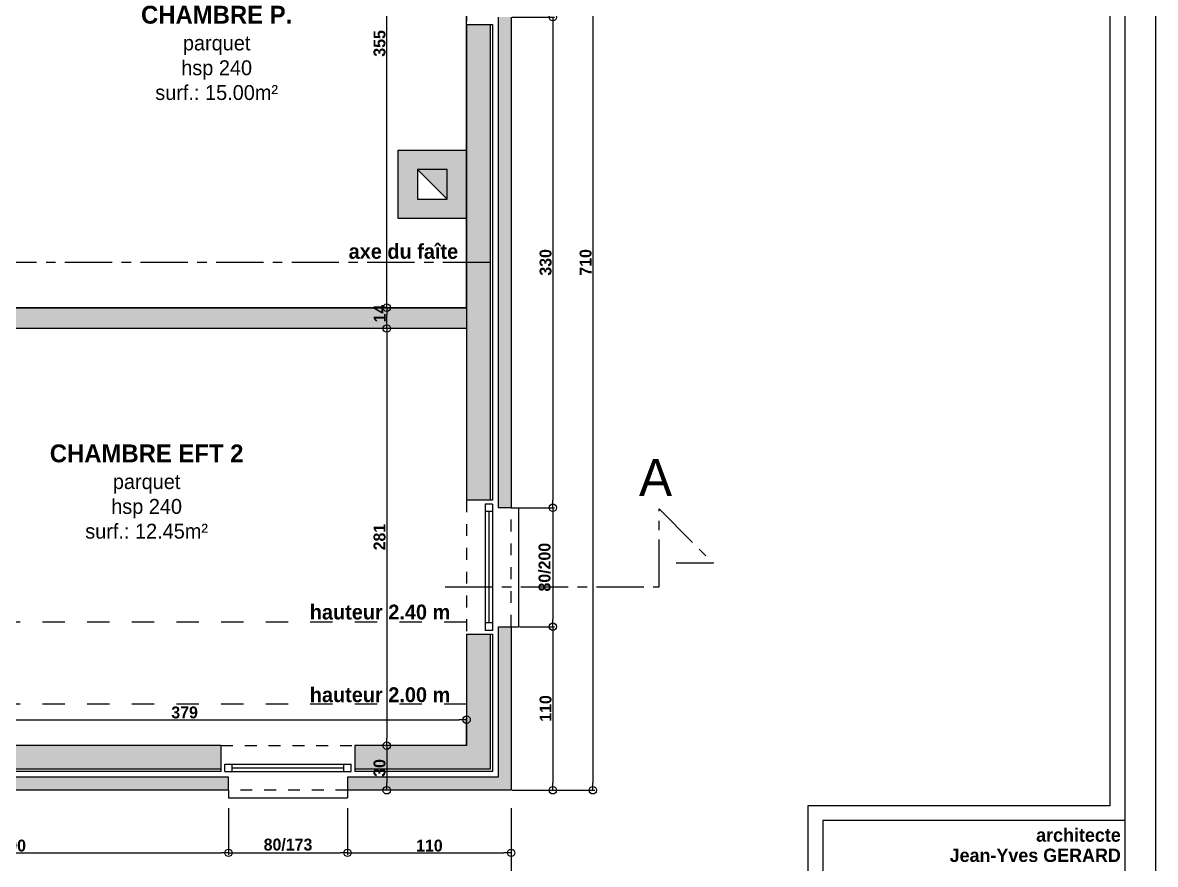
# Model space of a CAD drawing. Header units: millimetres. Extents: x -44462 to 306987, y -116160 to 12874.
# Drawn here: x -7578 to -6817, y -56525 to -55959 of the extents above; entities that cross this region are included whole.
import ezdxf

# ---------------------------------------------------------------- set-up
doc = ezdxf.new("R2010")
doc.units = ezdxf.units.MM
doc.header["$PDMODE"] = 35
doc.header["$PDSIZE"] = 10
doc.linetypes.add('AXES', pattern=[50.8, 31.75, -6.35, 6.35, -6.35])
doc.linetypes.add('TRAIT_4', pattern=[20, 10, -10])
for name, color, linetype in [('AVP_HACHURES', 8, 'Continuous'), ('AVP_TEXTES', 7, 'Continuous'), ('BLANC', 7, 'Continuous'), ('chassis fen.portes', 1, 'Continuous'), ('COTES', 1, 'Continuous'), ('COULEUR 8', 8, 'Continuous'), ('CYAN', 4, 'Continuous'), ('JAUNE', 2, 'Continuous'), ('MAGENTA', 6, 'Continuous'), ('MURS', 7, 'Continuous'), ('ROUGE', 1, 'Continuous'), ('TEXTE', 1, 'Continuous')]:
    doc.layers.add(name, color=color, linetype=linetype)
doc.layers.add('SURFACE', color=5, linetype='Continuous', plot=False)
doc.styles.add('century', font='GOTHIC.TTF', dxfattribs={"height": 12})
doc.styles.add('CENTURY GOTHIC', font='GOTHIC.TTF')
doc.styles.add('Century Gothic Gras', font='GOTHICB.TTF')
doc.styles.add('wide latin', font='', dxfattribs={"height": 10})
doc.styles.get('wide latin').set_extended_font_data('Wide Latin')
doc.dimstyles.new('1-50', dxfattribs={"dimtxt": 8, "dimasz": 5, "dimexe": 1.25, "dimexo": 0.625, "dimtad": 1, "dimdec": 0, "dimtxsty": 'Century Gothic Gras', "dimblk": 'ORIGIN', "dimcen": 5, "dimclrd": 8, "dimclre": 5, "dimclrt": 6, "dimadec": 0, "dimazin": 0, "dimtfac": 1, "dimtdec": 0, "dimtmove": 0, "dimatfit": 3, "dimfxl": 0, "dimarcsym": 0})

# ---------------------------------------------------------------- blocks, each defined once
blk = doc.blocks.new('_Origin')
at = {"color": 0, "linetype": 'Continuous', "lineweight": -2}
blk.add_line((0, 0), (-1, 0), dxfattribs=at)
blk.add_circle((0, 0), 0.5, dxfattribs=at)
blk = doc.blocks.new('*D287')
at = {"layer": 'COTES', "color": 5, "lineweight": -2}
for p, q in [((-7323.25, -56150.65), (-7334.99, -56150.65)), ((-7323.25, -56164.65), (-7334.99, -56164.65))]:
    blk.add_line(p, q, dxfattribs=at)
at = {"layer": 'COTES', "color": 8, "lineweight": -2}
blk.add_line((-7333.74, -56159.65), (-7333.74, -56155.65), dxfattribs=at)
at = {"layer": 'Defpoints', "color": 0}
for p in [(-7333.74, -56150.65), (-7322.62, -56150.65), (-7322.62, -56164.65)]:
    blk.add_point(p, dxfattribs=at)
at = {"layer": 'COTES', "color": 8, "lineweight": -2, "xscale": 5, "yscale": 5, "zscale": 5}
for p, rotation in [((-7333.74, -56150.65), 90), ((-7333.74, -56164.65), 270)]:
    blk.add_blockref('_Origin', p, dxfattribs=dict(at, rotation=rotation))
at = {"layer": 'COTES', "color": 6, "insert": (-7338.47, -56154.65), "char_height": 8, "attachment_point": 5, "rotation": 90, "style": 'Century Gothic Gras'}
blk.add_mtext('14', dxfattribs=at)
blk = doc.blocks.new('*D401')
at = {"layer": 'COTES', "color": 5, "lineweight": -2}
for p, q in [((-7225.25, -55765.19), (-7194, -55765.19)), ((-7225.25, -56475.19), (-7194, -56475.19))]:
    blk.add_line(p, q, dxfattribs=at)
at = {"layer": 'COTES', "color": 8, "lineweight": -2}
blk.add_line((-7195.25, -55770.19), (-7195.25, -56470.19), dxfattribs=at)
at = {"layer": 'Defpoints', "color": 0}
for p in [(-7250.09, -55765.19), (-7250.09, -56475.19), (-7195.25, -56475.19)]:
    blk.add_point(p, dxfattribs=at)
at = {"layer": 'COTES', "color": 8, "lineweight": -2, "xscale": 5, "yscale": 5, "zscale": 5}
for p, rotation in [((-7195.25, -55765.19), 90), ((-7195.25, -56475.19), 270)]:
    blk.add_blockref('_Origin', p, dxfattribs=dict(at, rotation=rotation))
at = {"layer": 'COTES', "color": 6, "insert": (-7200.08, -56120.19), "char_height": 8, "attachment_point": 5, "rotation": 90, "style": 'Century Gothic Gras'}
blk.add_mtext('710', dxfattribs=at)
blk = doc.blocks.new('*D409')
at = {"layer": 'COTES', "color": 5, "lineweight": -2}
for p, q in [((-7244.47, -56365.19), (-7220.9, -56365.19)), ((-7249.47, -56475.19), (-7220.9, -56475.19))]:
    blk.add_line(p, q, dxfattribs=at)
at = {"layer": 'COTES', "color": 8, "lineweight": -2}
blk.add_line((-7222.15, -56370.19), (-7222.15, -56470.19), dxfattribs=at)
at = {"layer": 'Defpoints', "color": 0}
for p in [(-7245.09, -56365.19), (-7250.09, -56475.19), (-7222.15, -56475.19)]:
    blk.add_point(p, dxfattribs=at)
at = {"layer": 'COTES', "color": 8, "lineweight": -2, "xscale": 5, "yscale": 5, "zscale": 5}
for p, rotation in [((-7222.15, -56365.19), 90), ((-7222.15, -56475.19), 270)]:
    blk.add_blockref('_Origin', p, dxfattribs=dict(at, rotation=rotation))
at = {"layer": 'COTES', "color": 6, "insert": (-7226.98, -56420.19), "char_height": 8, "attachment_point": 5, "rotation": 90, "style": 'Century Gothic Gras'}
blk.add_mtext('110', dxfattribs=at)
blk = doc.blocks.new('*D412')
at = {"layer": 'COTES', "color": 5, "lineweight": -2}
for p, q in [((-7249.47, -55955.19), (-7220.9, -55955.19)), ((-7246.97, -56285.19), (-7220.9, -56285.19))]:
    blk.add_line(p, q, dxfattribs=at)
at = {"layer": 'COTES', "color": 8, "lineweight": -2}
blk.add_line((-7222.15, -55960.19), (-7222.15, -56280.19), dxfattribs=at)
at = {"layer": 'Defpoints', "color": 0}
for p in [(-7250.09, -55955.19), (-7247.59, -56285.19), (-7222.15, -56285.19)]:
    blk.add_point(p, dxfattribs=at)
at = {"layer": 'COTES', "color": 8, "lineweight": -2, "xscale": 5, "yscale": 5, "zscale": 5}
for p, rotation in [((-7222.15, -55955.19), 90), ((-7222.15, -56285.19), 270)]:
    blk.add_blockref('_Origin', p, dxfattribs=dict(at, rotation=rotation))
at = {"layer": 'COTES', "color": 6, "insert": (-7226.98, -56120.19), "char_height": 8, "attachment_point": 5, "rotation": 90, "style": 'Century Gothic Gras'}
blk.add_mtext('330', dxfattribs=at)
blk = doc.blocks.new('*D366')
at = {"layer": 'COTES', "color": 5, "lineweight": -2}
for p, q in [((-7246.97, -56285.19), (-7220.9, -56285.19)), ((-7244.47, -56365.19), (-7220.9, -56365.19))]:
    blk.add_line(p, q, dxfattribs=at)
at = {"layer": 'COTES', "color": 8, "lineweight": -2}
blk.add_line((-7222.15, -56290.19), (-7222.15, -56360.19), dxfattribs=at)
at = {"layer": 'Defpoints', "color": 0}
for p in [(-7247.59, -56285.19), (-7245.09, -56365.19), (-7222.15, -56365.19)]:
    blk.add_point(p, dxfattribs=at)
at = {"layer": 'COTES', "color": 8, "lineweight": -2, "xscale": 5, "yscale": 5, "zscale": 5}
for p, rotation in [((-7222.15, -56285.19), 90), ((-7222.15, -56365.19), 270)]:
    blk.add_blockref('_Origin', p, dxfattribs=dict(at, rotation=rotation))
at = {"layer": 'COTES', "color": 6, "insert": (-7227.6, -56325.19), "char_height": 8, "attachment_point": 5, "rotation": 90, "style": 'Century Gothic Gras'}
blk.add_mtext('80/200', dxfattribs=at)
blk = doc.blocks.new('*D368')
at = {"layer": 'COTES', "color": 5, "lineweight": -2}
for p, q in [((-8330.09, -56511.75), (-8330.09, -56543)), ((-7250.09, -56511.75), (-7250.09, -56543))]:
    blk.add_line(p, q, dxfattribs=at)
at = {"layer": 'COTES', "color": 8, "lineweight": -2}
blk.add_line((-8325.09, -56541.75), (-7255.09, -56541.75), dxfattribs=at)
at = {"layer": 'Defpoints', "color": 0}
for p in [(-8330.09, -56475.03), (-7250.09, -56472.94), (-7250.09, -56541.75)]:
    blk.add_point(p, dxfattribs=at)
at = {"layer": 'COTES', "color": 8, "lineweight": -2, "xscale": 5, "yscale": 5, "zscale": 5, "rotation": 180}
blk.add_blockref('_Origin', (-8330.09, -56541.75), dxfattribs=at)
at = {"layer": 'COTES', "color": 8, "lineweight": -2, "xscale": 5, "yscale": 5, "zscale": 5}
blk.add_blockref('_Origin', (-7250.09, -56541.75), dxfattribs=at)
at = {"layer": 'COTES', "color": 6, "insert": (-7790.09, -56536.93), "char_height": 8, "attachment_point": 5, "style": 'Century Gothic Gras'}
blk.add_mtext('1080', dxfattribs=at)
blk = doc.blocks.new('*D258')
at = {"layer": 'COTES', "color": 5, "lineweight": -2}
for p, q in [((-7730.11, -56487.28), (-7730.11, -56518.53)), ((-7440.09, -56487.28), (-7440.09, -56518.53))]:
    blk.add_line(p, q, dxfattribs=at)
at = {"layer": 'COTES', "color": 8, "lineweight": -2}
blk.add_line((-7725.11, -56517.28), (-7445.09, -56517.28), dxfattribs=at)
at = {"layer": 'Defpoints', "color": 0}
for p in [(-7440.09, -56470.77), (-7730.11, -56475.19), (-7440.09, -56517.28)]:
    blk.add_point(p, dxfattribs=at)
at = {"layer": 'COTES', "color": 8, "lineweight": -2, "xscale": 5, "yscale": 5, "zscale": 5, "rotation": 180}
blk.add_blockref('_Origin', (-7730.11, -56517.28), dxfattribs=at)
at = {"layer": 'COTES', "color": 8, "lineweight": -2, "xscale": 5, "yscale": 5, "zscale": 5}
blk.add_blockref('_Origin', (-7440.09, -56517.28), dxfattribs=at)
at = {"layer": 'COTES', "color": 6, "insert": (-7585.1, -56512.46), "char_height": 8, "attachment_point": 5, "style": 'Century Gothic Gras'}
blk.add_mtext('290', dxfattribs=at)
blk = doc.blocks.new('*D340')
at = {"layer": 'COTES', "color": 5, "lineweight": -2}
for p, q in [((-7333.74, -56164.65), (-7334.99, -56164.65)), ((-7329.77, -56445.19), (-7334.99, -56445.19))]:
    blk.add_line(p, q, dxfattribs=at)
at = {"layer": 'COTES', "color": 8, "lineweight": -2}
blk.add_line((-7333.74, -56169.65), (-7333.74, -56440.19), dxfattribs=at)
at = {"layer": 'Defpoints', "color": 0}
for p in [(-7333.74, -56164.65), (-7333.74, -56445.19), (-7329.15, -56445.19)]:
    blk.add_point(p, dxfattribs=at)
at = {"layer": 'COTES', "color": 8, "lineweight": -2, "xscale": 5, "yscale": 5, "zscale": 5}
for p, rotation in [((-7333.74, -56164.65), 90), ((-7333.74, -56445.19), 270)]:
    blk.add_blockref('_Origin', p, dxfattribs=dict(at, rotation=rotation))
at = {"layer": 'COTES', "color": 6, "insert": (-7338.57, -56304.92), "char_height": 8, "attachment_point": 5, "rotation": 90, "style": 'Century Gothic Gras'}
blk.add_mtext('281', dxfattribs=at)
blk = doc.blocks.new('*D344')
at = {"layer": 'COTES', "color": 5, "lineweight": -2}
for p, q in [((-7360.09, -56487.28), (-7360.09, -56518.53)), ((-7440.09, -56495.27), (-7440.09, -56518.53))]:
    blk.add_line(p, q, dxfattribs=at)
at = {"layer": 'COTES', "color": 8, "lineweight": -2}
blk.add_line((-7435.09, -56517.28), (-7365.09, -56517.28), dxfattribs=at)
at = {"layer": 'Defpoints', "color": 0}
for p in [(-7360.09, -56475.19), (-7440.09, -56494.64), (-7360.09, -56517.28)]:
    blk.add_point(p, dxfattribs=at)
at = {"layer": 'COTES', "color": 8, "lineweight": -2, "xscale": 5, "yscale": 5, "zscale": 5, "rotation": 180}
blk.add_blockref('_Origin', (-7440.09, -56517.28), dxfattribs=at)
at = {"layer": 'COTES', "color": 8, "lineweight": -2, "xscale": 5, "yscale": 5, "zscale": 5}
blk.add_blockref('_Origin', (-7360.09, -56517.28), dxfattribs=at)
at = {"layer": 'COTES', "color": 6, "insert": (-7400.09, -56511.83), "char_height": 8, "attachment_point": 5, "style": 'Century Gothic Gras'}
blk.add_mtext('80/173', dxfattribs=at)
blk = doc.blocks.new('*D345')
at = {"layer": 'COTES', "color": 5, "lineweight": -2}
for p, q in [((-7360.09, -56487.28), (-7360.09, -56518.53)), ((-7250.09, -56487.28), (-7250.09, -56518.53))]:
    blk.add_line(p, q, dxfattribs=at)
at = {"layer": 'COTES', "color": 8, "lineweight": -2}
blk.add_line((-7355.09, -56517.28), (-7255.09, -56517.28), dxfattribs=at)
at = {"layer": 'Defpoints', "color": 0}
for p in [(-7360.09, -56475.19), (-7250.09, -56475.19), (-7250.09, -56517.28)]:
    blk.add_point(p, dxfattribs=at)
at = {"layer": 'COTES', "color": 8, "lineweight": -2, "xscale": 5, "yscale": 5, "zscale": 5, "rotation": 180}
blk.add_blockref('_Origin', (-7360.09, -56517.28), dxfattribs=at)
at = {"layer": 'COTES', "color": 8, "lineweight": -2, "xscale": 5, "yscale": 5, "zscale": 5}
blk.add_blockref('_Origin', (-7250.09, -56517.28), dxfattribs=at)
at = {"layer": 'COTES', "color": 6, "insert": (-7305.09, -56512.46), "char_height": 8, "attachment_point": 5, "style": 'Century Gothic Gras'}
blk.add_mtext('110', dxfattribs=at)
blk = doc.blocks.new('*D249')
at = {"layer": 'COTES', "color": 5, "lineweight": -2}
for p, q in [((-7323.25, -56150.65), (-7334.99, -56150.65)), ((-7323.25, -56164.65), (-7334.99, -56164.65))]:
    blk.add_line(p, q, dxfattribs=at)
at = {"layer": 'COTES', "color": 8, "lineweight": -2}
blk.add_line((-7333.74, -56159.65), (-7333.74, -56155.65), dxfattribs=at)
at = {"layer": 'Defpoints', "color": 0}
for p in [(-7333.74, -56150.65), (-7322.62, -56150.65), (-7322.62, -56164.65)]:
    blk.add_point(p, dxfattribs=at)
at = {"layer": 'COTES', "color": 8, "lineweight": -2, "xscale": 5, "yscale": 5, "zscale": 5}
for p, rotation in [((-7333.74, -56150.65), 90), ((-7333.74, -56164.65), 270)]:
    blk.add_blockref('_Origin', p, dxfattribs=dict(at, rotation=rotation))
at = {"layer": 'COTES', "color": 6, "insert": (-7338.47, -56154.65), "char_height": 8, "attachment_point": 5, "rotation": 90, "style": 'Century Gothic Gras'}
blk.add_mtext('14', dxfattribs=at)
blk = doc.blocks.new('*D250')
at = {"layer": 'COTES', "color": 5, "lineweight": -2}
for p, q in [((-7327.06, -55795.19), (-7334.99, -55795.19)), ((-7323.25, -56150.65), (-7334.99, -56150.65))]:
    blk.add_line(p, q, dxfattribs=at)
at = {"layer": 'COTES', "color": 8, "lineweight": -2}
blk.add_line((-7333.74, -56145.65), (-7333.74, -55800.19), dxfattribs=at)
at = {"layer": 'Defpoints', "color": 0}
for p in [(-7333.74, -55795.19), (-7326.44, -55795.19), (-7322.62, -56150.65)]:
    blk.add_point(p, dxfattribs=at)
at = {"layer": 'COTES', "color": 8, "lineweight": -2, "xscale": 5, "yscale": 5, "zscale": 5}
for p, rotation in [((-7333.74, -55795.19), 90), ((-7333.74, -56150.65), 270)]:
    blk.add_blockref('_Origin', p, dxfattribs=dict(at, rotation=rotation))
at = {"layer": 'COTES', "color": 6, "insert": (-7338.57, -55972.92), "char_height": 8, "attachment_point": 5, "rotation": 90, "style": 'Century Gothic Gras'}
blk.add_mtext('355', dxfattribs=at)
blk = doc.blocks.new('*D358')
at = {"layer": 'COTES', "color": 5, "lineweight": -2}
for p, q in [((-7659.09, -56444.57), (-7659.09, -56426.49)), ((-7280.09, -56444.57), (-7280.09, -56426.49))]:
    blk.add_line(p, q, dxfattribs=at)
at = {"layer": 'COTES', "color": 8, "lineweight": -2}
blk.add_line((-7654.09, -56427.74), (-7285.09, -56427.74), dxfattribs=at)
at = {"layer": 'Defpoints', "color": 0}
for p in [(-7280.09, -56427.74), (-7659.09, -56445.19), (-7280.09, -56445.19)]:
    blk.add_point(p, dxfattribs=at)
at = {"layer": 'COTES', "color": 8, "lineweight": -2, "xscale": 5, "yscale": 5, "zscale": 5, "rotation": 180}
blk.add_blockref('_Origin', (-7659.09, -56427.74), dxfattribs=at)
at = {"layer": 'COTES', "color": 8, "lineweight": -2, "xscale": 5, "yscale": 5, "zscale": 5}
blk.add_blockref('_Origin', (-7280.09, -56427.74), dxfattribs=at)
at = {"layer": 'COTES', "color": 6, "insert": (-7469.59, -56422.91), "char_height": 8, "attachment_point": 5, "style": 'Century Gothic Gras'}
blk.add_mtext('379', dxfattribs=at)
blk = doc.blocks.new('*D226')
at = {"layer": 'COULEUR 8', "color": 5, "lineweight": -2}
for p, q in [((-7329.28, -56445.19), (-7334.99, -56445.19)), ((-7329.28, -56475.19), (-7334.99, -56475.19))]:
    blk.add_line(p, q, dxfattribs=at)
at = {"layer": 'COULEUR 8', "color": 8, "lineweight": -2}
blk.add_line((-7333.74, -56450.19), (-7333.74, -56470.19), dxfattribs=at)
at = {"layer": 'Defpoints', "color": 0}
for p in [(-7328.66, -56445.19), (-7333.74, -56475.19), (-7328.66, -56475.19)]:
    blk.add_point(p, dxfattribs=at)
at = {"layer": 'COULEUR 8', "color": 8, "lineweight": -2, "xscale": 5, "yscale": 5, "zscale": 5}
for p, rotation in [((-7333.74, -56445.19), 90), ((-7333.74, -56475.19), 270)]:
    blk.add_blockref('_Origin', p, dxfattribs=dict(at, rotation=rotation))
at = {"layer": 'COULEUR 8', "color": 6, "insert": (-7338.57, -56460.19), "char_height": 8, "attachment_point": 5, "rotation": 90, "style": 'Century Gothic Gras'}
blk.add_mtext('30', dxfattribs=at)
blk = doc.blocks.new('PETIT CARTOUCHE_HOR')
at = {"color": 1}
for p, q in [((0, 1485), (0, 0)), ((-20.52, 412.47), (-20.52, 18))]:
    blk.add_line(p, q, dxfattribs=at)
at = {"layer": 'AVP_TEXTES', "color": 5, "linetype": 'Continuous'}
for p, q in [((-30.52, 422.47), (-233.46, 422.47)), ((-233.46, 422.47), (-233.46, 28))]:
    blk.add_line(p, q, dxfattribs=at)
at = {"layer": 'AVP_TEXTES', "color": 2, "linetype": 'Continuous'}
for p, q in [((-20.52, 412.47), (-223.46, 412.47)), ((-223.46, 412.47), (-223.46, 18))]:
    blk.add_line(p, q, dxfattribs=at)
at = {"layer": 'chassis fen.portes', "color": 2, "linetype": 'Continuous'}
blk.add_line((-20.52, 1465.65), (-20.52, 412.47), dxfattribs=at)
at = {"layer": 'chassis fen.portes', "color": 5, "linetype": 'Continuous'}
blk.add_line((-30.52, 1455.65), (-30.52, 422.47), dxfattribs=at)
at = {"style": 'CENTURY GOTHIC'}
for tag, p, height in [('DATE', (-210.16, 171.36), 20), ('DOSSIERN°', (-210.16, 111.51), 20), ('COMMENTAIRE', (-210.16, 95.35), 12), ('COMMENTAIRESUITE', (-210.16, 79.7), 12), ('FEUILLEN°', (-221.99, 32.69), 20), ('TOTALFEUILLES', (-181.65, 32.69), 20), ('ÉCH.', (-103.23, 32.69), 12)]:
    blk.add_attdef(tag, p, '', height=height, dxfattribs=at)
at = {"layer": 'AVP_TEXTES', "color": 2, "linetype": 'Continuous', "char_height": 9, "width": 186.3813, "attachment_point": 6, "style": 'wide latin'}
for s, insert in [('{\\fCentury Gothic|b1|i0|c0|p34;architecte}', (-23.24, 402.72)), ('{\\fCentury Gothic|b1|i0|c0|p34;Jean-Yves GERARD}', (-23.19, 389.11))]:
    blk.add_mtext(s, dxfattribs=dict(at, insert=insert))
blk = doc.blocks.new('A$C1ABB2355')
at = {"layer": 'COULEUR 8'}
h = blk.add_hatch(color=253, dxfattribs=at)
h.paths.add_polyline_path([(46, 46), (0, 46), (0, 0), (46, 0)])
h.paths.add_polyline_path([(33, 13), (13, 13), (13, 33), (33, 33)], flags=16)
blk.add_hatch(color=256, dxfattribs=at).paths.add_polyline_path([(33, 13), (33, 33), (13, 33)])
at = {"layer": 'BLANC'}
for points in [[(46, 0), (0, 0), (0, 46), (46, 46)], [(13, 13), (33, 13), (33, 33), (13, 33)]]:
    blk.add_lwpolyline(points, close=True, dxfattribs=at)
at = {"layer": 'COULEUR 8'}
blk.add_line((33, 13), (13, 33), dxfattribs=at)

msp = doc.modelspace()

# ---------------------------------------------------------------- hatches: boundary and pattern name
h = msp.add_hatch(color=254)
h.paths.add_polyline_path([(-7250.09, -55955.19), (-7258.94, -55955.19), (-7258.94, -56285.19), (-7250.09, -56285.19)])
h.paths.add_polyline_path([(-7250.09, -56365.19), (-7258.94, -56365.19), (-7258.94, -56466.35), (-7360.09, -56466.35), (-7360.09, -56475.19), (-7250.09, -56475.19)])
msp.add_hatch(color=254).paths.add_polyline_path([(-7440.09, -56466.35), (-7730.11, -56466.35), (-7730.11, -56475.19), (-7440.09, -56475.19)])
at = {"layer": 'COULEUR 8'}
h = msp.add_hatch(color=253, dxfattribs=at)
h.paths.add_polyline_path([(-7264.24, -55960.19), (-7280.09, -55960.19), (-7280.09, -56280.19), (-7264.24, -56280.19)])
h.paths.add_polyline_path([(-7264.24, -56370.19), (-7280.09, -56370.19), (-7280.09, -56445.19), (-7355.09, -56445.19), (-7355.09, -56461.05), (-7264.24, -56461.05)])
h.paths.add_polyline_path([(-7344.77, -56468.11), (-7344.77, -56452.27), (-7332.36, -56452.27), (-7332.36, -56468.11)], flags=9)
h = msp.add_hatch(color=253, dxfattribs=at)
h.paths.add_polyline_path([(-7445.09, -56445.19), (-7710.11, -56445.19), (-7720.11, -56445.19), (-7725.11, -56445.19), (-7725.11, -56461.05), (-7445.09, -56461.05)])
h.paths.add_polyline_path([(-7824.64, -56445.19), (-7923.59, -56445.19), (-7933.59, -56445.19), (-8300.09, -56445.19), (-8300.09, -56360.19), (-8315.95, -56360.19), (-8315.95, -56461.05), (-7824.64, -56461.05)])
h.paths.add_polyline_path([(-8300.09, -55969.19), (-8315.95, -55969.19), (-8315.95, -56271.19), (-8300.09, -56271.19)])
h.paths.add_polyline_path([(-8288.85, -56468.11), (-8288.85, -56452.27), (-8276.45, -56452.27), (-8276.45, -56468.11)], flags=9)
h.paths.add_polyline_path([(-8303.64, -56074.59), (-8303.64, -56059.37), (-8291.24, -56059.37), (-8291.24, -56074.59)], flags=9)
h = msp.add_hatch(color=253, dxfattribs=at)
h.paths.add_polyline_path([(-7710.11, -56150.65), (-7720.11, -56150.65), (-7720.11, -56164.65), (-7585.37, -56164.65), (-7585.37, -56150.65)])
h.paths.add_polyline_path([(-7585.37, -56150.65), (-7585.37, -56164.65), (-7280.09, -56164.65), (-7280.09, -56150.65)])
h.paths.add_polyline_path([(-7688.49, -56284.87), (-7669.49, -56284.87), (-7669.49, -56164.65), (-7688.49, -56164.65)])
h.paths.add_polyline_path([(-7669.49, -56364.87), (-7688.49, -56364.87), (-7688.49, -56417.19), (-7669.49, -56417.19)])
h.paths.add_polyline_path([(-7669.49, -56417.19), (-7688.49, -56417.19), (-7688.49, -56445.19), (-7669.49, -56445.19)])
h.paths.add_polyline_path([(-7687.16, -56163.25), (-7687.16, -56148.04), (-7674.96, -56148.04), (-7674.96, -56163.25)], flags=9)
h.paths.add_polyline_path([(-7344.57, -56162.25), (-7344.57, -56147.04), (-7332.36, -56147.04), (-7332.36, -56162.25)], flags=9)
h.paths.add_polyline_path([(-7691.45, -56416.71), (-7675.75, -56416.71), (-7675.75, -56429.11), (-7691.45, -56429.11)], flags=9)

# ---------------------------------------------------------------- linework, layer by layer
at = {"layer": 'AVP_HACHURES', "color": 6, "linetype": 'AXES'}
for p, q in [((-7150.64, -56338.4), (-7150.64, -56286.01)), ((-7150.64, -56286.01), (-7114.17, -56322.48)), ((-7114.17, -56322.48), (-7139.14, -56322.48)), ((-7294.4, -56338.4), (-7150.64, -56338.4))]:
    msp.add_line(p, q, dxfattribs=at)
at = {"layer": 'BLANC'}
for p, q in [((-7280.09, -55960.19), (-7280.09, -56280.19)), ((-7280.09, -55960.19), (-7262.66, -55960.19)), ((-7250.09, -55955.19), (-7250.09, -56285.19)), ((-7280.09, -56150.65), (-7710.11, -56150.65)), ((-7280.09, -56164.65), (-7720.11, -56164.65)), ((-7262.66, -56280.19), (-7280.09, -56280.19)), ((-7250.09, -56285.19), (-7258.94, -56285.19)), ((-7280.09, -56370.19), (-7280.09, -56445.19)), ((-7280.09, -56370.19), (-7262.66, -56370.19)), ((-7258.94, -56365.19), (-7250.09, -56365.19)), ((-7250.09, -56365.19), (-7250.09, -56475.19)), ((-7445.09, -56445.19), (-7659.09, -56445.19)), ((-7445.09, -56462.63), (-7445.09, -56445.19)), ((-7280.09, -56445.19), (-7355.09, -56445.19)), ((-7355.09, -56445.19), (-7355.09, -56462.63)), ((-7440.09, -56475.19), (-7440.09, -56466.35)), ((-7360.09, -56466.35), (-7360.09, -56475.19)), ((-7440.09, -56475.19), (-7730.11, -56475.19)), ((-7250.09, -56475.19), (-7360.09, -56475.19))]:
    msp.add_line(p, q, dxfattribs=at)
at = {"layer": 'COULEUR 8', "linetype": 'TRAIT_4', "ltscale": 0.8}
for p, q in [((-7280.09, -55870.19), (-7280.09, -55960.19)), ((-7280.09, -56280.19), (-7280.09, -56370.19)), ((-7250.09, -56365.19), (-7250.09, -56285.19)), ((-7445.09, -56445.19), (-7355.09, -56445.19)), ((-7360.09, -56475.19), (-7440.09, -56475.19))]:
    msp.add_line(p, q, dxfattribs=at)
at = {"layer": 'COULEUR 8'}
for p, q in [((-7264.24, -55960.19), (-7264.24, -56280.19)), ((-7262.66, -55960.19), (-7262.66, -56280.19)), ((-7258.94, -55955.19), (-7258.94, -56285.19)), ((-7264.24, -56370.19), (-7264.24, -56461.05)), ((-7262.66, -56370.19), (-7262.66, -56462.63)), ((-7258.94, -56365.19), (-7258.94, -56466.35)), ((-7445.09, -56461.05), (-7725.11, -56461.05)), ((-7445.09, -56462.63), (-7725.11, -56462.63)), ((-7264.24, -56461.05), (-7355.09, -56461.05)), ((-7262.66, -56462.63), (-7355.09, -56462.63)), ((-7440.09, -56466.35), (-7730.11, -56466.35)), ((-7258.94, -56466.35), (-7360.09, -56466.35))]:
    msp.add_line(p, q, dxfattribs=at)
at = {"layer": 'CYAN'}
for p, q in [((-7265.09, -56287.69), (-7265.09, -56362.69)), ((-7437.59, -56460.19), (-7362.59, -56460.19))]:
    msp.add_line(p, q, dxfattribs=at)
at = {"layer": 'JAUNE'}
for p, q in [((-7267.59, -56282.69), (-7267.59, -56367.69)), ((-7262.59, -56282.69), (-7267.59, -56282.69)), ((-7262.59, -56287.69), (-7267.59, -56287.69)), ((-7262.59, -56282.69), (-7262.59, -56367.69)), ((-7262.59, -56362.69), (-7267.59, -56362.69)), ((-7262.59, -56367.69), (-7267.59, -56367.69)), ((-7442.59, -56457.69), (-7357.59, -56457.69)), ((-7442.59, -56462.69), (-7442.59, -56457.69)), ((-7442.59, -56462.69), (-7357.59, -56462.69)), ((-7437.59, -56462.69), (-7437.59, -56457.69)), ((-7362.59, -56462.69), (-7362.59, -56457.69)), ((-7357.59, -56462.69), (-7357.59, -56457.69))]:
    msp.add_line(p, q, dxfattribs=at)
at = {"layer": 'MAGENTA', "linetype": 'AXES'}
msp.add_line((-7264.24, -56120.19), (-8315.95, -56120.19), dxfattribs=at)
at = {"layer": 'ROUGE'}
for p, q in [((-7250.09, -56285.19), (-7245.09, -56285.19)), ((-7245.09, -56285.19), (-7245.09, -56365.19)), ((-7250.09, -56365.19), (-7245.09, -56365.19)), ((-7440.09, -56475.19), (-7440.09, -56480.19)), ((-7360.09, -56475.19), (-7360.09, -56480.19)), ((-7440.09, -56480.19), (-7360.09, -56480.19))]:
    msp.add_line(p, q, dxfattribs=at)
at = {"layer": 'ROUGE', "linetype": 'TRAIT_4', "ltscale": 1.5}
for p, q in [((-7280.09, -56362.19), (-8300.09, -56362.19)), ((-7280.09, -56417.19), (-8300.09, -56417.19))]:
    msp.add_line(p, q, dxfattribs=at)
at = {"layer": 'SURFACE'}
msp.add_lwpolyline([(-7280.09, -55795.19), (-7710.11, -55795.19), (-7710.11, -56150.65), (-7280.09, -56150.65)], close=True, dxfattribs=at)

# ---------------------------------------------------------------- block references
at = {"color": 1}
msp.add_blockref('PETIT CARTOUCHE_HOR', (-6817.24, -56908.1), dxfattribs=at)
at = {"layer": 'ROUGE'}
msp.add_blockref('A$C1ABB2355', (-7326.1, -56090.65), dxfattribs=at)

# ---------------------------------------------------------------- texts
at = {"layer": 'MURS', "color": 7, "linetype": 'Continuous', "insert": (-7141.96, -56252.34), "char_height": 25, "width": 155.7943, "attachment_point": 3, "style": 'century'}
msp.add_mtext('A', dxfattribs=at)
at = {"layer": 'TEXTE', "color": 6, "char_height": 10, "attachment_point": 5, "style": 'CENTURY GOTHIC'}
for s, insert, width in [('{\\fCentury Gothic|b1|i0|c0|p34;\\H1.2x;\\C3;CHAMBRE P.\\P\\fCentury Gothic|b0|i0|c0|p34;\\H0.8333x;\\C8;parquet\\Phsp 240\\Psurf.: 15.00m²}', (-7448.04, -55979.36), 430.0113), ('{\\fCentury Gothic|b1|i0|c0|p34;\\C3;axe du faîte}', (-7322.54, -56112.84), 94.8293), ('{\\fCentury Gothic|b1|i0|c0|p34;\\H1.2x;\\C3;CHAMBRE EFT 2\\P\\fCentury Gothic|b0|i0|c0|p34;\\H0.8333x;\\C8;parquet\\Phsp 240\\Psurf.: 12.45m²}', (-7495.1, -56274.37), 430.0113), ('{\\fCentury Gothic|b1|i0|c0|p34;\\C3;hauteur 2.40 m}', (-7338.27, -56355.41), 111.7667), ('{\\fCentury Gothic|b1|i0|c0|p34;\\C3;hauteur 2.00 m}', (-7338.27, -56411.03), 111.7667)]:
    msp.add_mtext(s, dxfattribs=dict(at, insert=insert, width=width))

# ---------------------------------------------------------------- dimensions: what is measured, and where the dimension line sits
at = {"layer": 'COTES'}
for base, p1, p2, picture, middle in [((-7195.25, -56475.19), (-7250.09, -55765.19), (-7250.09, -56475.19), '*D401', (-7200.08, -56120.19)), ((-7333.74, -56445.19), (-7333.74, -56164.65), (-7329.15, -56445.19), '*D340', (-7338.57, -56304.92))]:
    dim = msp.add_linear_dim(base=base, p1=p1, p2=p2, angle=90, dimstyle='1-50', dxfattribs=at)
    dim.commit()
    dim.dimension.update_dxf_attribs({"geometry": picture, "text_midpoint": middle})
for base, p1, p2, picture, middle in [((-7333.74, -55795.19), (-7322.62, -56150.65), (-7326.44, -55795.19), '*D250', (-7338.57, -55972.92)), ((-7222.15, -56285.19), (-7250.09, -55955.19), (-7247.59, -56285.19), '*D412', (-7226.98, -56120.19)), ((-7222.15, -56475.19), (-7245.09, -56365.19), (-7250.09, -56475.19), '*D409', (-7226.98, -56420.19))]:
    dim = msp.add_linear_dim(base=base, p1=p1, p2=p2, angle=90, dimstyle='1-50', override={"dimtmove": 1}, dxfattribs=at)
    dim.commit()
    dim.dimension.update_dxf_attribs({"geometry": picture, "text_midpoint": middle})
for picture in ['*D287', '*D249']:
    dim = msp.add_linear_dim(base=(-7333.74, -56150.65), p1=(-7322.62, -56164.65), p2=(-7322.62, -56150.65), angle=90, dimstyle='1-50', dxfattribs=at)
    dim.commit()
    dim.dimension.update_dxf_attribs({"geometry": picture, "text_midpoint": (-7333.74, -56154.65), "dimtype": 160})
dim = msp.add_linear_dim(base=(-7222.15, -56365.19), p1=(-7247.59, -56285.19), p2=(-7245.09, -56365.19), angle=90, text='<>/200', dimstyle='1-50', override={"dimtmove": 1}, dxfattribs=at)
dim.commit()
dim.dimension.update_dxf_attribs({"geometry": '*D366', "text_midpoint": (-7227.6, -56325.19)})
for base, p1, p2, picture, middle in [((-7280.09, -56427.74), (-7659.09, -56445.19), (-7280.09, -56445.19), '*D358', (-7469.59, -56422.91)), ((-7440.09, -56517.28), (-7730.11, -56475.19), (-7440.09, -56470.77), '*D258', (-7585.1, -56512.46)), ((-7250.09, -56517.28), (-7360.09, -56475.19), (-7250.09, -56475.19), '*D345', (-7305.09, -56512.46))]:
    dim = msp.add_linear_dim(base=base, p1=p1, p2=p2, dimstyle='1-50', override={"dimtmove": 1}, dxfattribs=at)
    dim.commit()
    dim.dimension.update_dxf_attribs({"geometry": picture, "text_midpoint": middle})
dim = msp.add_linear_dim(base=(-7250.09, -56541.75), p1=(-8330.09, -56475.03), p2=(-7250.09, -56472.94), dimstyle='1-50', dxfattribs=at)
dim.commit()
dim.dimension.update_dxf_attribs({"geometry": '*D368', "text_midpoint": (-7790.09, -56536.93)})
dim = msp.add_linear_dim(base=(-7360.09, -56517.28), p1=(-7440.09, -56494.64), p2=(-7360.09, -56475.19), text='<>/173', dimstyle='1-50', dxfattribs=at)
dim.commit()
dim.dimension.update_dxf_attribs({"geometry": '*D344', "text_midpoint": (-7400.09, -56511.83)})
at = {"layer": 'COULEUR 8'}
dim = msp.add_linear_dim(base=(-7333.74, -56475.19), p1=(-7328.66, -56445.19), p2=(-7328.66, -56475.19), angle=90, dimstyle='1-50', dxfattribs=at)
dim.commit()
dim.dimension.update_dxf_attribs({"geometry": '*D226', "text_midpoint": (-7338.57, -56460.19)})

doc.saveas('drawing.dxf')
